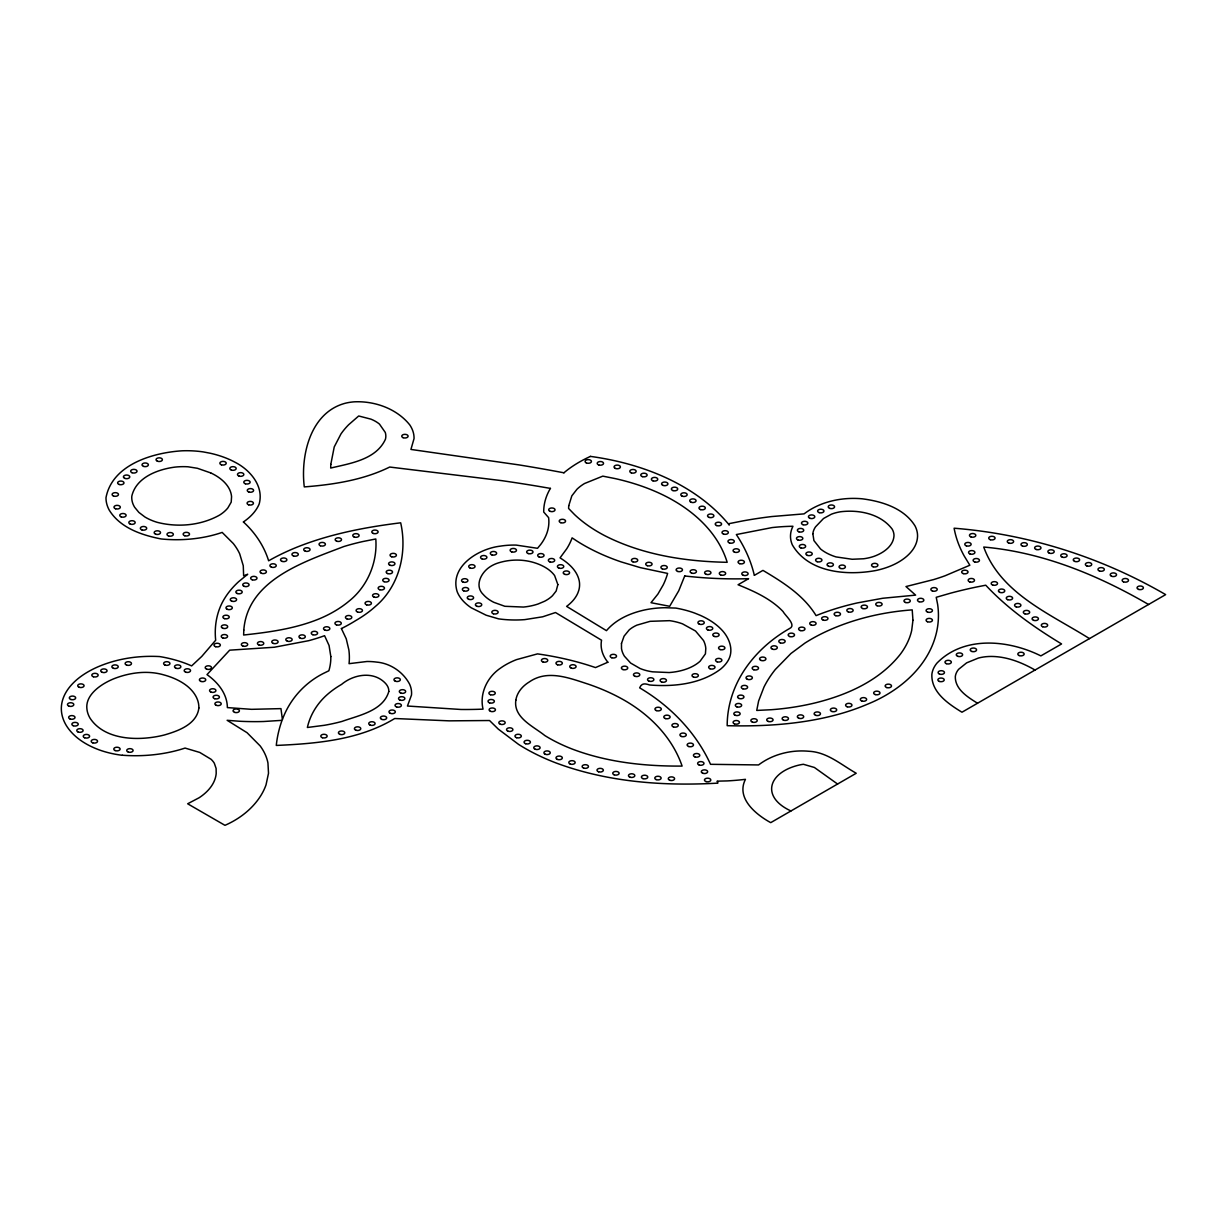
<?xml version="1.0" encoding="UTF-8"?>
<svg xmlns="http://www.w3.org/2000/svg" width="1227" height="1227" viewBox="0 0 1227 1227"><rect width="100%" height="100%" fill="white"/><g stroke="black" fill="none" stroke-linecap="round" stroke-linejoin="round"><path stroke-width="1.5" d="M684.743 575.892L678.761 590.754L669.666 606.291L651 602.702L657.887 594.098L663.224 584.896A183.851 106.151 0 0 0 667.611 573.423L640.356 567.641L621.261 561.935A189.341 109.31 0 0 1 576.905 541.046L572.104 537.855A132.102 76.258 0 0 1 566.675 548.852L560.049 557.871C568.638 563.147 577.165 570.632 579.251 580.969A60.736 35.062 0 0 1 578.761 590.432L577.917 592.825A61.703 35.629 0 0 1 566.613 606.383L606.46 630.663C616.015 619.374 630.203 613.163 644.359 610.018A63.16 36.457 0 0 1 664.957 607.718L675.878 608.086A76.703 44.279 0 0 1 694.574 613.04L700.126 615.279A79.095 45.66 0 0 1 721.645 629.773C728.976 637.288 733.823 649.252 728.807 659.282A58.835 33.957 0 0 1 720.755 669.006C700.74 684.129 673.96 686.936 649.681 684.988C645.724 683.776 641.874 682.427 639.65 687.841C670.003 705.724 695.816 732.09 710.54 764.314L758.562 764.942C768.854 757.136 781.415 752.611 794.206 751.307A44.387 25.629 0 0 1 808.976 751.277C827.121 752.09 841.155 764.774 856.231 773.255L770.725 822.642C755.985 814.605 735.725 798.148 745.464 779.329A165.292 95.43 0 0 1 727.304 780.909L717.212 781.154M754.452 575.294L762.949 570.386C782.933 582.258 803.731 595.31 816.078 615.632A196.075 113.206 0 0 1 857.458 602.886L882.78 598.255L915.603 595.126L905.986 586.552L933.609 579.589A173.222 100.001 0 0 0 945.081 575.77L969.836 565.233L964.315 556.168A237.026 136.841 0 0 1 954.115 528.208C1028.441 534.128 1101.202 557.196 1165.65 594.62L961.968 712.227C948.394 703.884 930.986 692.258 931.876 674.252A54.172 31.273 0 0 1 936.907 663.163C963.931 635.356 1008.793 639.865 1040.864 655.893L1061.57 643.945C1034.208 627.334 1007.674 608.699 985.741 585.202L976.217 587.073A318.637 183.958 0 0 0 950.818 593.101L936.232 597.304L937.627 604.39A225.599 130.246 0 0 1 936.477 632.565C928.486 666.844 898.977 691.476 867.504 704.191A179.173 103.451 0 0 1 842.535 713.132C805.188 724.037 765.924 726.66 727.182 725.694A283.636 163.758 0 0 1 730.709 699.973C739.16 669.175 762.166 644.144 789.528 628.546C796.937 625.279 785.249 615.709 783.025 611.506C770.801 598.699 754.222 591.322 738.071 584.758L748.593 578.684A258.514 149.249 0 0 1 684.712 575.969M607.84 662.243L595.494 667.58A211.09 121.872 0 0 0 537.487 653.884L516.49 659.635A72.638 41.948 0 0 0 500.524 668.117C487.38 676.905 479.297 693.378 483.039 709.129A247.808 143.068 0 0 1 460.984 709.482L407.441 706.031L411.49 695.049A61.181 35.322 0 0 0 409.588 684.145C403.208 672.013 390.385 663.286 376.689 662.105A41.733 24.095 0 0 0 366.996 661.491L349.051 663.669A175.768 101.473 0 0 0 348.867 649.927L346.244 638.807L341.397 628.546M550.478 488.407L537.656 486.214A995.741 574.88 0 0 0 501.996 480.677L389.695 467.042C363.192 480.079 333.453 484.65 304.281 486.904C300.416 455.263 310.4 412.287 345.477 403.192A33.804 19.509 0 0 1 354.097 401.842C374.572 400.784 396.781 408.637 409.757 424.895A62.316 35.982 0 0 1 414.036 438.622L410.922 449.435L518.929 464.895A1071.524 618.638 0 0 1 552.104 470.601L563.975 472.809M210.645 472.886L197.409 468.285L187.961 466.781A44.954 25.951 0 0 0 175.032 467.104C157.823 469.297 136.09 477.38 131.81 496.153A49.862 28.788 0 0 0 134.663 507.288L138.881 512.411L144.909 516.981A46.335 26.749 0 0 0 157.179 522.319C177.746 527.61 200.952 525.57 219.602 515.079A47.93 27.669 0 0 0 227.885 507.886L231.197 502.165L231.566 496.766A56.289 32.5 0 0 0 210.661 472.87M1035.051 670.034C1021.646 662.365 1006.646 656.46 991.017 656.445A31.427 18.144 0 0 0 978.456 658.025L966.631 662.856L958.578 669.344A34.816 20.107 0 0 0 955.312 676.583C955.02 689.451 967.934 697.227 977.52 703.24M1148.549 604.497C1098.012 575.11 1042.444 552.181 983.732 547.043C1000.496 593.592 1050.557 614.083 1089.469 638.607M790.94 810.97C762.028 797.611 767.519 774.743 794.636 766.277A36.089 20.828 0 0 1 803.378 764.283L814.375 767.458L837.581 784.038M243.437 521.996C254.955 532.487 264.02 545.846 268.636 560.8A216.167 124.801 0 0 1 296.781 547.242C329.956 533.944 365.324 527.181 400.677 522.809C407.41 552.61 399.296 586.276 375.416 606.429A146.657 84.678 0 0 1 355.585 620.663A163.559 94.433 0 0 1 341.413 628.546M717.289 781.4L717.58 782.259M717.657 782.519L717.856 783.133C663.163 786.262 607.028 782.12 555.386 762.703A198.483 114.586 0 0 1 518.546 744.375L498.254 729.083L489.542 720.525L449.082 720.847L394.711 718.516C359.434 739.973 316.658 743.654 276.29 745.433A298.867 172.547 0 0 1 282.041 720.341L263.652 721.507A174.357 100.66 0 0 1 239.25 721.231L227.133 720.31L247.056 732.703L260.155 745.909A106.427 61.442 0 0 1 267.946 762.995L268.514 773.255L266.044 784.805A135.062 77.976 0 0 1 260.615 795.97C252.195 809.191 239.25 819.099 224.97 825.326L187.654 803.777L199.173 797.719A69.034 39.862 0 0 0 216.197 773.378L216.105 768.47L214.326 763.255A35.506 20.506 0 0 0 211.075 759.283L199.756 752.442L185.062 748.071A100.047 57.761 0 0 1 122.378 755.234M122.363 755.311A72.04 41.595 0 0 1 99.939 750.157C86.78 745.433 73.988 737.734 66.396 725.663A89.54 51.703 0 0 1 61.35 707.319C61.948 694.513 70.752 683.884 80.691 676.598A94.188 54.387 0 0 1 98.068 666.782C117.409 658.516 138.728 655.417 159.679 656.568A94.31 54.448 0 0 1 191.627 665.908L201.734 656.46L215.676 640.233C214.081 625.371 217.102 609.896 225.323 597.304A144.924 83.681 0 0 1 238.636 581.675L247.716 574.251L243.636 575.77L243.268 565.724L239.694 553.837A112.224 64.801 0 0 0 233.253 543.484L222.164 532.411A89.08 51.427 0 0 1 161.228 538.96C141.811 535.171 120.338 527.993 109.341 510.294A70.338 40.614 0 0 1 105.997 497.656C112.27 464.588 152.715 452.625 182.209 450.8A68.083 39.31 0 0 1 203.207 451.904L210.308 453.254A76.181 43.988 0 0 1 234.664 462.058C249.802 469.588 264.142 485.953 259.188 503.96A74.954 43.282 0 0 1 243.375 521.966M607.856 662.227A72.01 41.565 0 0 1 601.552 640.218L555.509 612.534L542.671 616.798L524.788 619.62A71.902 41.519 0 0 1 498.622 618.868L486.183 615.233L471.26 607.81A64.862 37.439 0 0 1 457.165 591.659C449.235 566.46 478.53 548.776 500.002 546.184A51.534 29.755 0 0 1 516.184 545.095L537.518 548.3L540.662 544.512A98.405 56.81 0 0 0 548.607 517.625L543.714 512.042A124.556 71.918 0 0 1 550.402 488.392M563.914 472.794A127.884 73.835 0 0 1 590.402 456.413M590.356 456.383A189.679 109.51 0 0 1 633.101 465.462C669.605 476.275 704.865 495.233 729.283 525.049L728.746 523.714L742.841 520.908A298.805 172.516 0 0 1 771.768 516.552L804.084 513.868C815.265 505.325 829.007 500.585 842.903 498.99A54.801 31.641 0 0 1 862.213 498.806C881.876 501.291 904.054 508.147 915.035 525.923A60.69 35.046 0 0 1 917.551 536.368C917.075 548.592 906.937 557.61 896.876 563.055A62.424 36.043 0 0 1 875.863 570.509C847.059 575.846 808.608 572.84 792.335 544.88A61.703 35.629 0 0 1 792.964 526.26A126.902 73.267 0 0 0 772.105 527.579L736.338 534.558A312.225 180.262 0 0 1 754.314 575.31M330.815 656.552L330.815 658.868A135.507 78.237 0 0 1 328.867 670.786A119.249 68.85 0 0 0 325.6 672.365C305.707 681.645 289.879 698.869 282.409 719.528L280.952 708.623L251.55 709.329L227.363 707.596A91.365 52.746 0 0 0 206.995 674.62L229.664 650.172L274.311 647.242L308.652 640.693A142.915 82.516 0 0 0 324.572 635.693L329.066 645.494L330.815 656.552M812.857 533.699L813.915 540.57L820.556 548.99A44.924 25.936 0 0 0 836.032 556.92L852.182 559.267L863.685 558.76A35.414 20.445 0 0 0 874.176 556.291C883.149 552.978 893.241 546.352 893.992 535.908A36.825 21.258 0 0 0 892.244 529.205C880.71 513.76 858.854 509.496 840.587 511.766A30.905 17.838 0 0 0 831.385 514.205L823.547 518.484L815.556 526.828A38.083 21.994 0 0 0 812.857 533.699M330.799 464.389L330.707 468.054C350.339 463.361 376.137 459.68 385.462 439.189A37.93 21.902 0 0 0 385.293 432.456L379.465 424.097A33.896 19.571 0 0 0 370.876 419.128L358.698 415.984L348.606 424.772A128.099 73.957 0 0 0 340.953 433.959L334.235 446.919L330.799 464.389M243.805 630.064L243.636 635.019C269.25 632.242 295.186 628.684 319.189 618.868A118.313 68.313 0 0 0 333.821 611.675A130.261 75.215 0 0 0 348.79 601.337C367.44 586.598 377.579 562.595 375.799 538.975L362.655 541.582A177.792 102.639 0 0 0 343.805 546.552C304.112 561.828 247.609 579.865 243.805 630.064M568.73 505.785L568.592 508.453L574.481 514.512A164.587 95.016 0 0 0 604.374 535.478C642.15 554.849 685.126 561.537 727.182 562.303C717.212 529.742 688.822 506.613 658.776 492.978A168.068 97.04 0 0 0 615.08 478.576L602.794 476.137L584.527 483.515A53.543 30.92 0 0 0 576.951 489.266L571.828 495.861L568.73 505.785M621.476 643.5L621.506 648.592A52.853 30.522 0 0 0 624.405 656.184L630.632 663.055L640.065 668.5A36.948 21.334 0 0 0 652.549 671.829L669.129 672.549A42.638 24.617 0 0 0 700.126 661.184L705.418 653.868L705.801 648.47A57.592 33.252 0 0 0 703.516 640.525L695.54 631.015L682.457 623.822A43.651 25.2 0 0 0 669.666 620.663L650.141 621.322L636.89 625.141A36.074 20.828 0 0 0 629.206 629.88L624.068 636.169L621.476 643.5M912.949 620.233L911.707 630.356A153.145 88.421 0 0 1 900.25 654.344C879.299 680.878 846.753 695.172 814.651 703.025A169.127 97.639 0 0 1 771.354 709.712L756.737 710.433L758.608 701.016L763.961 687.105A210.323 121.427 0 0 1 775.357 669.451L790.94 653.5L804.927 643.101A188.835 109.019 0 0 1 822.473 633.27C850.449 619.635 881.231 612.135 912.213 609.88L912.949 620.233M557.856 584.604L556.153 591.031L552.487 595.708A40.338 23.298 0 0 1 544.573 601.261L538.086 603.991A42.485 24.525 0 0 1 523.454 607.058L504.849 606.291L493.821 602.319A43.927 25.368 0 0 1 483.438 594.681C474.251 586.061 480.846 572.917 489.634 567.073A32.255 18.62 0 0 1 496.705 563.454C510.049 558.852 525.11 558.883 538.285 564.067A44.693 25.813 0 0 1 554.635 575.601L557.856 584.604M515.846 700.142C513.177 717.642 533.484 726.384 544.788 735.525A156.381 90.277 0 0 0 571.981 748.961C606.997 762.32 644.835 766.369 682.105 766.077C671.736 735.786 647.304 712.289 619.466 697.58A181.136 104.571 0 0 0 588.193 684.129C569.205 678.025 547.411 669.236 529.22 681.997C522.641 685.97 517.042 692.35 515.846 700.142M198.881 707.979C196.887 724.436 178.007 731.031 164.219 735.019A69.847 40.322 0 0 1 147.593 737.902C127.225 739.958 102.332 736.675 90.092 718.255A61.304 35.399 0 0 1 86.918 708.991C85.614 698.761 93.605 690.571 101.427 685.31A68.942 39.801 0 0 1 113.804 678.776C129.602 672.549 147.485 670.095 164.004 674.942A59.893 34.571 0 0 1 185.062 684.482C192.685 689.835 199.111 698.27 198.881 707.979M388.821 691.461C383.207 710.924 358.713 715.402 341.98 721.43A130.108 75.123 0 0 1 324.388 725.295L307.379 727.488C310.232 714.513 317.686 702.826 327.701 694.206A109.494 63.221 0 0 1 341.581 684.39C353.698 674.252 373.529 670.755 385.385 683.255A28.252 16.304 0 0 1 388.668 689.329L388.821 691.461M234.648 712.381A3.19 1.84 0 0 0 239.418 710.786A3.19 1.84 0 0 0 234.648 709.191A3.19 1.84 0 0 0 234.648 712.381M216.213 705.295A3.19 1.84 0 0 0 221.228 703.976A3.19 1.84 0 0 0 216.734 702.12A3.19 1.84 0 0 0 216.213 705.295M214.648 698.7A3.19 1.84 0 0 0 219.434 697.105A3.19 1.84 0 0 0 214.648 695.51A3.19 1.84 0 0 0 214.648 698.7M210.891 692.059A3.19 1.84 0 0 0 215.921 690.74A3.19 1.84 0 0 0 211.427 688.884A3.19 1.84 0 0 0 210.891 692.059M200.983 681.43A3.19 1.84 0 0 0 205.768 679.835A3.19 1.84 0 0 0 200.983 678.24A3.19 1.84 0 0 0 200.983 681.43M206.75 669.206A3.19 1.84 0 0 0 211.519 667.626A3.19 1.84 0 0 0 206.75 666.031A3.19 1.84 0 0 0 206.75 669.206M185.768 672.197A3.19 1.84 0 0 0 190.553 670.602A3.19 1.84 0 0 0 185.768 669.006A3.19 1.84 0 0 0 185.768 672.197M175.829 668.194A3.19 1.84 0 0 0 180.86 666.875A3.19 1.84 0 0 0 176.366 665.019A3.19 1.84 0 0 0 175.829 668.194M164.939 665.019A3.19 1.84 0 0 0 169.955 663.684A3.19 1.84 0 0 0 165.461 661.844A3.19 1.84 0 0 0 164.939 665.019M128.314 752.074A3.19 1.84 0 0 0 133.099 750.479A3.19 1.84 0 0 0 128.314 748.884A3.19 1.84 0 0 0 128.314 752.074M115.108 750.556A3.19 1.84 0 0 0 120.123 749.222A3.19 1.84 0 0 0 115.629 747.381A3.19 1.84 0 0 0 115.108 750.556M92.777 742.841A3.19 1.84 0 0 0 97.562 741.246A3.19 1.84 0 0 0 92.777 739.651A3.19 1.84 0 0 0 92.777 742.841M84.571 737.749A3.19 1.84 0 0 0 89.602 736.415A3.19 1.84 0 0 0 85.108 734.574A3.19 1.84 0 0 0 84.571 737.749M78.083 731.982A3.19 1.84 0 0 0 83.114 730.663A3.19 1.84 0 0 0 78.62 728.823A3.19 1.84 0 0 0 78.083 731.982M73.206 725.709A3.19 1.84 0 0 0 78.237 724.375A3.19 1.84 0 0 0 73.743 722.534A3.19 1.84 0 0 0 73.206 725.709M69.985 718.93A3.19 1.84 0 0 0 75.016 717.596A3.19 1.84 0 0 0 70.506 715.755A3.19 1.84 0 0 0 69.985 718.93M68.789 706.077A3.19 1.84 0 0 0 73.804 704.758A3.19 1.84 0 0 0 69.31 702.902A3.19 1.84 0 0 0 68.789 706.077M70.905 699.497A3.19 1.84 0 0 0 75.691 697.902A3.19 1.84 0 0 0 70.905 696.307A3.19 1.84 0 0 0 70.905 699.497M79.295 687.304A3.19 1.84 0 0 0 84.08 685.709A3.19 1.84 0 0 0 79.295 684.114A3.19 1.84 0 0 0 79.295 687.304M93.39 676.752A3.19 1.84 0 0 0 98.175 675.157A3.19 1.84 0 0 0 93.39 673.562A3.19 1.84 0 0 0 93.39 676.752M102.04 672.258A3.19 1.84 0 0 0 107.071 670.939A3.19 1.84 0 0 0 102.577 669.083A3.19 1.84 0 0 0 102.04 672.258M113.451 668.316A3.19 1.84 0 0 0 118.237 666.721A3.19 1.84 0 0 0 113.451 665.126A3.19 1.84 0 0 0 113.451 668.316M126.703 665.141A3.19 1.84 0 0 0 131.488 663.546A3.19 1.84 0 0 0 126.703 661.951A3.19 1.84 0 0 0 126.703 665.141M322.379 737.718A3.19 1.84 0 0 0 327.164 736.123A3.19 1.84 0 0 0 322.379 734.528A3.19 1.84 0 0 0 322.379 737.718M340.017 734.406A3.19 1.84 0 0 0 344.802 732.81A3.19 1.84 0 0 0 340.017 731.215A3.19 1.84 0 0 0 340.017 734.406M355.999 730.249A3.19 1.84 0 0 0 360.784 728.654A3.19 1.84 0 0 0 355.999 727.059A3.19 1.84 0 0 0 355.999 730.249M370.063 725.065A3.19 1.84 0 0 0 375.094 723.746A3.19 1.84 0 0 0 370.585 721.89A3.19 1.84 0 0 0 370.063 725.065M381.674 719.375A3.19 1.84 0 0 0 386.704 718.056A3.19 1.84 0 0 0 382.21 716.2A3.19 1.84 0 0 0 381.674 719.375M390.293 713.332A3.19 1.84 0 0 0 395.324 712.013A3.19 1.84 0 0 0 390.83 710.157A3.19 1.84 0 0 0 390.293 713.332M396.612 706.967A3.19 1.84 0 0 0 401.398 705.372A3.19 1.84 0 0 0 396.612 703.777A3.19 1.84 0 0 0 396.612 706.967M399.864 700.034A3.19 1.84 0 0 0 404.879 698.715A3.19 1.84 0 0 0 400.385 696.859A3.19 1.84 0 0 0 399.864 700.034M400.892 693.102A3.19 1.84 0 0 0 405.677 691.507A3.19 1.84 0 0 0 400.892 689.911A3.19 1.84 0 0 0 400.892 693.102M395.293 681.184A3.19 1.84 0 0 0 400.324 679.85A3.19 1.84 0 0 0 395.815 678.01A3.19 1.84 0 0 0 395.293 681.184M493.392 613.776A3.19 1.84 0 0 0 498.177 612.181A3.19 1.84 0 0 0 493.392 610.586A3.19 1.84 0 0 0 493.392 613.776M476.981 606.322A3.19 1.84 0 0 0 481.766 604.727A3.19 1.84 0 0 0 476.981 603.132A3.19 1.84 0 0 0 476.981 606.322M468.837 599.359A3.19 1.84 0 0 0 473.622 597.764A3.19 1.84 0 0 0 468.837 596.169A3.19 1.84 0 0 0 468.837 599.359M463.683 590.831A3.19 1.84 0 0 0 468.699 589.512A3.19 1.84 0 0 0 464.205 587.656A3.19 1.84 0 0 0 463.683 590.831M463.131 582.119A3.19 1.84 0 0 0 467.916 580.524A3.19 1.84 0 0 0 463.131 578.929A3.19 1.84 0 0 0 463.131 582.119M470.018 567.978A3.19 1.84 0 0 0 475.048 566.644A3.19 1.84 0 0 0 470.555 564.803A3.19 1.84 0 0 0 470.018 567.978M482.134 558.945A3.19 1.84 0 0 0 486.92 557.349A3.19 1.84 0 0 0 482.134 555.754A3.19 1.84 0 0 0 482.134 558.945M491.889 554.895A3.19 1.84 0 0 0 496.659 553.3A3.19 1.84 0 0 0 491.889 551.705A3.19 1.84 0 0 0 491.889 554.895M511.705 551.874A3.19 1.84 0 0 0 516.49 550.279A3.19 1.84 0 0 0 511.705 548.684A3.19 1.84 0 0 0 511.705 551.874M184.74 535.754A3.19 1.84 0 0 0 189.525 534.159A3.19 1.84 0 0 0 184.74 532.564A3.19 1.84 0 0 0 184.74 535.754M168.574 535.969A3.19 1.84 0 0 0 173.36 534.374A3.19 1.84 0 0 0 168.574 532.779A3.19 1.84 0 0 0 168.574 535.969M155.752 534.236A3.19 1.84 0 0 0 160.538 532.641A3.19 1.84 0 0 0 155.752 531.046A3.19 1.84 0 0 0 155.752 534.236M141.933 529.911A3.19 1.84 0 0 0 146.719 528.316A3.19 1.84 0 0 0 141.933 526.72A3.19 1.84 0 0 0 141.933 529.911M130.154 524.036A3.19 1.84 0 0 0 135.169 522.717A3.19 1.84 0 0 0 130.675 520.861A3.19 1.84 0 0 0 130.154 524.036M121.09 516.843A3.19 1.84 0 0 0 126.12 515.524A3.19 1.84 0 0 0 121.626 513.668A3.19 1.84 0 0 0 121.09 516.843M115.568 508.776A3.19 1.84 0 0 0 120.338 507.18A3.19 1.84 0 0 0 115.568 505.585A3.19 1.84 0 0 0 115.568 508.776M113.436 495.984A3.19 1.84 0 0 0 118.467 494.665A3.19 1.84 0 0 0 113.973 492.809A3.19 1.84 0 0 0 113.436 495.984M119.203 484.481A3.19 1.84 0 0 0 123.988 482.886A3.19 1.84 0 0 0 119.203 481.291A3.19 1.84 0 0 0 119.203 484.481M124.74 478.361A3.19 1.84 0 0 0 129.771 477.042A3.19 1.84 0 0 0 125.277 475.186A3.19 1.84 0 0 0 124.74 478.361M131.995 472.702A3.19 1.84 0 0 0 137.025 471.383A3.19 1.84 0 0 0 132.516 469.527A3.19 1.84 0 0 0 131.995 472.702M143.605 466.398A3.19 1.84 0 0 0 148.39 464.803A3.19 1.84 0 0 0 143.605 463.208A3.19 1.84 0 0 0 143.605 466.398M157.363 461.168A3.19 1.84 0 0 0 162.393 459.834A3.19 1.84 0 0 0 157.884 457.993A3.19 1.84 0 0 0 157.363 461.168M248.667 504.818A3.19 1.84 0 0 0 253.452 503.223A3.19 1.84 0 0 0 248.667 501.628A3.19 1.84 0 0 0 248.667 504.818M248.851 492.012A3.19 1.84 0 0 0 253.621 490.417A3.19 1.84 0 0 0 248.851 488.821A3.19 1.84 0 0 0 248.851 492.012M245.369 483.775A3.19 1.84 0 0 0 250.155 482.18A3.19 1.84 0 0 0 245.369 480.585A3.19 1.84 0 0 0 245.369 483.775M239.066 476.076A3.19 1.84 0 0 0 243.851 474.481A3.19 1.84 0 0 0 239.066 472.886A3.19 1.84 0 0 0 239.066 476.076M231.397 470.079A3.19 1.84 0 0 0 236.182 468.484A3.19 1.84 0 0 0 231.397 466.889A3.19 1.84 0 0 0 231.397 470.079M221.443 464.818A3.19 1.84 0 0 0 226.228 463.223A3.19 1.84 0 0 0 221.443 461.628A3.19 1.84 0 0 0 221.443 464.818M391.643 556.767A3.19 1.84 0 0 0 396.428 555.171A3.19 1.84 0 0 0 391.643 553.576A3.19 1.84 0 0 0 391.643 556.767M390.171 565.325A3.19 1.84 0 0 0 394.956 563.73A3.19 1.84 0 0 0 390.171 562.135A3.19 1.84 0 0 0 390.171 565.325M387.517 573.53A3.19 1.84 0 0 0 392.533 572.211A3.19 1.84 0 0 0 388.039 570.356A3.19 1.84 0 0 0 387.517 573.53M384.066 581.675A3.19 1.84 0 0 0 389.097 580.34A3.19 1.84 0 0 0 384.588 578.5A3.19 1.84 0 0 0 384.066 581.675M379.726 589.727A3.19 1.84 0 0 0 384.496 588.132A3.19 1.84 0 0 0 379.726 586.537A3.19 1.84 0 0 0 379.726 589.727M374.128 597.12A3.19 1.84 0 0 0 378.913 595.524A3.19 1.84 0 0 0 374.128 593.929A3.19 1.84 0 0 0 374.128 597.12M366.643 604.85A3.19 1.84 0 0 0 371.428 603.255A3.19 1.84 0 0 0 366.643 601.659A3.19 1.84 0 0 0 366.643 604.85M357.67 612.089A3.19 1.84 0 0 0 362.456 610.494A3.19 1.84 0 0 0 357.67 608.899A3.19 1.84 0 0 0 357.67 612.089M347.026 618.929A3.19 1.84 0 0 0 351.812 617.334A3.19 1.84 0 0 0 347.026 615.739A3.19 1.84 0 0 0 347.026 618.929M336.52 624.896A3.19 1.84 0 0 0 341.305 623.301A3.19 1.84 0 0 0 336.52 621.706A3.19 1.84 0 0 0 336.52 624.896M325.094 630.187A3.19 1.84 0 0 0 329.879 628.592A3.19 1.84 0 0 0 325.094 626.997A3.19 1.84 0 0 0 325.094 630.187M312.839 634.727A3.19 1.84 0 0 0 317.624 633.132A3.19 1.84 0 0 0 312.839 631.537A3.19 1.84 0 0 0 312.839 634.727M300.278 638.193A3.19 1.84 0 0 0 305.308 636.859A3.19 1.84 0 0 0 300.814 635.019A3.19 1.84 0 0 0 300.278 638.193M287.379 641.184A3.19 1.84 0 0 0 292.164 639.589A3.19 1.84 0 0 0 287.379 637.994A3.19 1.84 0 0 0 287.379 641.184M273.345 643.423A3.19 1.84 0 0 0 278.13 641.828A3.19 1.84 0 0 0 273.345 640.233A3.19 1.84 0 0 0 273.345 643.423M259.004 645.003A3.19 1.84 0 0 0 263.79 643.408A3.19 1.84 0 0 0 259.004 641.813A3.19 1.84 0 0 0 259.004 645.003M242.931 646.077A3.19 1.84 0 0 0 247.716 644.482A3.19 1.84 0 0 0 242.931 642.887A3.19 1.84 0 0 0 242.931 646.077M215.584 646.675A3.19 1.84 0 0 0 220.369 645.08A3.19 1.84 0 0 0 215.584 643.485A3.19 1.84 0 0 0 215.584 646.675M222.808 637.948A3.19 1.84 0 0 0 227.593 636.353A3.19 1.84 0 0 0 222.808 634.773A3.19 1.84 0 0 0 222.808 637.948M222.915 628.301A3.19 1.84 0 0 0 227.701 626.706A3.19 1.84 0 0 0 222.915 625.11A3.19 1.84 0 0 0 222.915 628.301M224.48 618.623A3.19 1.84 0 0 0 229.25 617.028A3.19 1.84 0 0 0 224.48 615.433A3.19 1.84 0 0 0 224.48 618.623M227.286 609.313A3.19 1.84 0 0 0 232.317 607.994A3.19 1.84 0 0 0 227.823 606.138A3.19 1.84 0 0 0 227.286 609.313M231.842 601.215A3.19 1.84 0 0 0 236.627 599.62A3.19 1.84 0 0 0 231.842 598.024A3.19 1.84 0 0 0 231.842 601.215M237.179 593.485A3.19 1.84 0 0 0 242.21 592.15A3.19 1.84 0 0 0 237.716 590.31A3.19 1.84 0 0 0 237.179 593.485M244.05 586.291A3.19 1.84 0 0 0 249.081 584.972A3.19 1.84 0 0 0 244.587 583.116A3.19 1.84 0 0 0 244.05 586.291M252.225 579.788A3.19 1.84 0 0 0 257.01 578.193A3.19 1.84 0 0 0 252.225 576.598A3.19 1.84 0 0 0 252.225 579.788M261.382 573.27A3.19 1.84 0 0 0 266.412 571.951A3.19 1.84 0 0 0 261.903 570.095A3.19 1.84 0 0 0 261.382 573.27M271.489 567.196A3.19 1.84 0 0 0 276.259 565.601A3.19 1.84 0 0 0 271.489 564.006A3.19 1.84 0 0 0 271.489 567.196M282.103 561.399A3.19 1.84 0 0 0 286.888 559.803A3.19 1.84 0 0 0 282.103 558.208A3.19 1.84 0 0 0 282.103 561.399M293.529 555.984A3.19 1.84 0 0 0 298.314 554.389A3.19 1.84 0 0 0 293.529 552.794A3.19 1.84 0 0 0 293.529 555.984M305.293 551.168A3.19 1.84 0 0 0 310.078 549.573A3.19 1.84 0 0 0 305.293 547.978A3.19 1.84 0 0 0 305.293 551.168M320.37 545.754A3.19 1.84 0 0 0 325.4 544.435A3.19 1.84 0 0 0 320.891 542.579A3.19 1.84 0 0 0 320.37 545.754M336.75 541.23A3.19 1.84 0 0 0 341.535 539.635A3.19 1.84 0 0 0 336.75 538.039A3.19 1.84 0 0 0 336.75 541.23M354.097 536.981A3.19 1.84 0 0 0 359.112 535.662A3.19 1.84 0 0 0 354.618 533.806A3.19 1.84 0 0 0 354.097 536.981M373.361 533.469A3.19 1.84 0 0 0 378.146 531.889A3.19 1.84 0 0 0 373.361 530.294A3.19 1.84 0 0 0 373.361 533.469M669.835 780.295A3.19 1.84 0 0 0 674.62 778.7A3.19 1.84 0 0 0 669.835 777.12A3.19 1.84 0 0 0 669.835 780.295M656.123 779.59A3.19 1.84 0 0 0 661.138 778.255A3.19 1.84 0 0 0 656.644 776.415A3.19 1.84 0 0 0 656.123 779.59M642.994 778.639A3.19 1.84 0 0 0 647.779 777.044A3.19 1.84 0 0 0 642.994 775.449A3.19 1.84 0 0 0 642.994 778.639M630.049 777.212A3.19 1.84 0 0 0 634.834 775.617A3.19 1.84 0 0 0 630.049 774.022A3.19 1.84 0 0 0 630.049 777.212M614.083 774.774A3.19 1.84 0 0 0 619.114 773.455A3.19 1.84 0 0 0 614.604 771.599A3.19 1.84 0 0 0 614.083 774.774M598.577 771.783A3.19 1.84 0 0 0 603.362 770.188A3.19 1.84 0 0 0 598.577 768.593A3.19 1.84 0 0 0 598.577 771.783M583.684 768.102A3.19 1.84 0 0 0 588.469 766.507A3.19 1.84 0 0 0 583.684 764.927A3.19 1.84 0 0 0 583.684 768.102M570.141 764.007A3.19 1.84 0 0 0 575.156 762.688A3.19 1.84 0 0 0 570.662 760.832A3.19 1.84 0 0 0 570.141 764.007M557.303 759.39A3.19 1.84 0 0 0 562.334 758.071A3.19 1.84 0 0 0 557.84 756.215A3.19 1.84 0 0 0 557.303 759.39M545.233 754.252A3.19 1.84 0 0 0 550.263 752.918A3.19 1.84 0 0 0 545.77 751.077A3.19 1.84 0 0 0 545.233 754.252M535.34 749.298A3.19 1.84 0 0 0 540.125 747.703A3.19 1.84 0 0 0 535.34 746.108A3.19 1.84 0 0 0 535.34 749.298M525.647 743.731A3.19 1.84 0 0 0 530.432 742.136A3.19 1.84 0 0 0 525.647 740.541A3.19 1.84 0 0 0 525.647 743.731M516.552 737.703A3.19 1.84 0 0 0 521.337 736.108A3.19 1.84 0 0 0 516.552 734.513A3.19 1.84 0 0 0 516.552 737.703M507.871 731.123A3.19 1.84 0 0 0 512.901 729.804A3.19 1.84 0 0 0 508.407 727.948A3.19 1.84 0 0 0 507.871 731.123M500.401 724.283A3.19 1.84 0 0 0 505.187 722.688A3.19 1.84 0 0 0 500.401 721.093A3.19 1.84 0 0 0 500.401 724.283M490.432 711.307A3.19 1.84 0 0 0 495.447 709.988A3.19 1.84 0 0 0 490.953 708.132A3.19 1.84 0 0 0 490.432 711.307M489.604 702.902A3.19 1.84 0 0 0 494.374 701.307A3.19 1.84 0 0 0 489.604 699.712A3.19 1.84 0 0 0 489.604 702.902M490.493 694.743A3.19 1.84 0 0 0 495.279 693.148A3.19 1.84 0 0 0 490.493 691.553A3.19 1.84 0 0 0 490.493 694.743M706.046 781.599A3.19 1.84 0 0 0 710.816 780.004A3.19 1.84 0 0 0 706.046 778.409A3.19 1.84 0 0 0 706.046 781.599M702.887 773.301A3.19 1.84 0 0 0 707.672 771.706A3.19 1.84 0 0 0 702.887 770.111A3.19 1.84 0 0 0 702.887 773.301M699.206 765.034A3.19 1.84 0 0 0 703.991 763.439A3.19 1.84 0 0 0 699.206 761.844A3.19 1.84 0 0 0 699.206 765.034M695.019 756.936A3.19 1.84 0 0 0 699.804 755.341A3.19 1.84 0 0 0 695.019 753.746A3.19 1.84 0 0 0 695.019 756.936M688.715 746.522A3.19 1.84 0 0 0 693.5 744.927A3.19 1.84 0 0 0 688.715 743.332A3.19 1.84 0 0 0 688.715 746.522M681.506 736.476A3.19 1.84 0 0 0 686.292 734.881A3.19 1.84 0 0 0 681.506 733.286A3.19 1.84 0 0 0 681.506 736.476M673.5 726.951A3.19 1.84 0 0 0 678.286 725.356A3.19 1.84 0 0 0 673.5 723.761A3.19 1.84 0 0 0 673.5 726.951M665.356 718.562A3.19 1.84 0 0 0 670.141 716.967A3.19 1.84 0 0 0 665.356 715.387A3.19 1.84 0 0 0 665.356 718.562M656.276 710.571A3.19 1.84 0 0 0 661.307 709.252A3.19 1.84 0 0 0 656.798 707.396A3.19 1.84 0 0 0 656.276 710.571M661.675 682.028A3.19 1.84 0 0 0 666.46 680.433A3.19 1.84 0 0 0 661.675 678.838A3.19 1.84 0 0 0 661.675 682.028M648.853 681.077A3.19 1.84 0 0 0 653.884 679.743A3.19 1.84 0 0 0 649.39 677.902A3.19 1.84 0 0 0 648.853 681.077M635.049 676.338A3.19 1.84 0 0 0 639.819 674.743A3.19 1.84 0 0 0 635.049 673.148A3.19 1.84 0 0 0 635.049 676.338M622.979 669.574A3.19 1.84 0 0 0 627.764 667.979A3.19 1.84 0 0 0 622.979 666.384A3.19 1.84 0 0 0 622.979 669.574M611.767 657.749A3.19 1.84 0 0 0 616.552 656.154A3.19 1.84 0 0 0 611.767 654.558A3.19 1.84 0 0 0 611.767 657.749M571.322 668.148A3.19 1.84 0 0 0 576.107 666.552A3.19 1.84 0 0 0 571.322 664.957A3.19 1.84 0 0 0 571.322 668.148M557.564 664.789A3.19 1.84 0 0 0 562.349 663.193A3.19 1.84 0 0 0 557.564 661.598A3.19 1.84 0 0 0 557.564 664.789M542.994 661.966A3.19 1.84 0 0 0 547.779 660.371A3.19 1.84 0 0 0 542.994 658.776A3.19 1.84 0 0 0 542.994 661.966M693.592 677.105A3.19 1.84 0 0 0 698.362 675.51A3.19 1.84 0 0 0 693.592 673.914A3.19 1.84 0 0 0 693.592 677.105M747.335 679.283A3.19 1.84 0 0 0 752.366 677.964A3.19 1.84 0 0 0 747.872 676.108A3.19 1.84 0 0 0 747.335 679.283M753.761 669.743A3.19 1.84 0 0 0 758.547 668.148A3.19 1.84 0 0 0 753.761 666.552A3.19 1.84 0 0 0 753.761 669.743M760.893 660.387A3.19 1.84 0 0 0 765.924 659.068A3.19 1.84 0 0 0 761.415 657.212A3.19 1.84 0 0 0 760.893 660.387M714.359 636.445A3.19 1.84 0 0 0 719.145 634.85A3.19 1.84 0 0 0 714.359 633.255A3.19 1.84 0 0 0 714.359 636.445M707.994 629.988A3.19 1.84 0 0 0 712.78 628.393A3.19 1.84 0 0 0 707.994 626.798A3.19 1.84 0 0 0 707.994 629.988M699.252 624.129A3.19 1.84 0 0 0 704.267 622.795A3.19 1.84 0 0 0 699.773 620.954A3.19 1.84 0 0 0 699.252 624.129M403.085 437.671A3.19 1.84 0 0 0 408.1 436.352A3.19 1.84 0 0 0 403.606 434.496A3.19 1.84 0 0 0 403.085 437.671M586.399 462.947A3.19 1.84 0 0 0 591.429 461.628A3.19 1.84 0 0 0 586.935 459.772A3.19 1.84 0 0 0 586.399 462.947M752.442 722.136A3.19 1.84 0 0 0 757.228 720.54A3.19 1.84 0 0 0 752.442 718.945A3.19 1.84 0 0 0 752.442 722.136M768.301 721.461A3.19 1.84 0 0 0 773.087 719.866A3.19 1.84 0 0 0 768.301 718.27A3.19 1.84 0 0 0 768.301 721.461M783.439 720.111A3.19 1.84 0 0 0 788.47 718.777A3.19 1.84 0 0 0 783.976 716.936A3.19 1.84 0 0 0 783.439 720.111M798.93 718.301A3.19 1.84 0 0 0 803.716 716.706A3.19 1.84 0 0 0 798.93 715.111A3.19 1.84 0 0 0 798.93 718.301M815.71 715.356A3.19 1.84 0 0 0 820.495 713.761A3.19 1.84 0 0 0 815.71 712.166A3.19 1.84 0 0 0 815.71 715.356M831.937 711.491A3.19 1.84 0 0 0 836.722 709.896A3.19 1.84 0 0 0 831.937 708.301A3.19 1.84 0 0 0 831.937 711.491M847.182 706.767A3.19 1.84 0 0 0 851.967 705.172A3.19 1.84 0 0 0 847.182 703.577A3.19 1.84 0 0 0 847.182 706.767M861.891 701.031A3.19 1.84 0 0 0 866.661 699.436A3.19 1.84 0 0 0 861.891 697.841A3.19 1.84 0 0 0 861.891 701.031M875.234 694.574A3.19 1.84 0 0 0 880.02 692.979A3.19 1.84 0 0 0 875.234 691.384A3.19 1.84 0 0 0 875.234 694.574M886.738 687.565A3.19 1.84 0 0 0 891.523 685.97A3.19 1.84 0 0 0 886.738 684.375A3.19 1.84 0 0 0 886.738 687.565M939.453 681.46A3.19 1.84 0 0 0 944.238 679.865A3.19 1.84 0 0 0 939.453 678.27A3.19 1.84 0 0 0 939.453 681.46M939.422 674.037A3.19 1.84 0 0 0 944.453 672.718A3.19 1.84 0 0 0 939.959 670.862A3.19 1.84 0 0 0 939.422 674.037M946.308 663.654A3.19 1.84 0 0 0 951.339 662.335A3.19 1.84 0 0 0 946.845 660.479A3.19 1.84 0 0 0 946.308 663.654M957.858 656.353A3.19 1.84 0 0 0 962.643 654.758A3.19 1.84 0 0 0 957.858 653.163A3.19 1.84 0 0 0 957.858 656.353M971.799 651.46A3.19 1.84 0 0 0 976.585 649.865A3.19 1.84 0 0 0 971.799 648.27A3.19 1.84 0 0 0 971.799 651.46M927.413 621.721A3.19 1.84 0 0 0 932.428 620.387A3.19 1.84 0 0 0 927.934 618.546A3.19 1.84 0 0 0 927.413 621.721M927.658 612.135A3.19 1.84 0 0 0 932.443 610.54A3.19 1.84 0 0 0 927.658 608.945A3.19 1.84 0 0 0 927.658 612.135M734.421 723.853A3.19 1.84 0 0 0 739.436 722.534A3.19 1.84 0 0 0 734.942 720.678A3.19 1.84 0 0 0 734.421 723.853M735.142 715.249A3.19 1.84 0 0 0 740.157 713.93A3.19 1.84 0 0 0 735.663 712.074A3.19 1.84 0 0 0 735.142 715.249M736.906 706.875A3.19 1.84 0 0 0 741.675 705.28A3.19 1.84 0 0 0 736.906 703.684A3.19 1.84 0 0 0 736.906 706.875M738.915 698.424A3.19 1.84 0 0 0 743.945 697.105A3.19 1.84 0 0 0 739.452 695.249A3.19 1.84 0 0 0 738.915 698.424M742.856 688.807A3.19 1.84 0 0 0 747.642 687.212A3.19 1.84 0 0 0 742.856 685.617A3.19 1.84 0 0 0 742.856 688.807M709.973 668.73A3.19 1.84 0 0 0 715.004 667.411A3.19 1.84 0 0 0 710.51 665.555A3.19 1.84 0 0 0 709.973 668.73M717.135 661.813A3.19 1.84 0 0 0 721.905 660.218A3.19 1.84 0 0 0 717.135 658.623A3.19 1.84 0 0 0 717.135 661.813M720.142 649.574A3.19 1.84 0 0 0 724.927 647.979A3.19 1.84 0 0 0 720.142 646.384A3.19 1.84 0 0 0 720.142 649.574M772.535 649.236A3.19 1.84 0 0 0 777.32 647.641A3.19 1.84 0 0 0 772.535 646.046A3.19 1.84 0 0 0 772.535 649.236M780.387 642.917A3.19 1.84 0 0 0 785.173 641.322A3.19 1.84 0 0 0 780.387 639.727A3.19 1.84 0 0 0 780.387 642.917M789.759 636.552A3.19 1.84 0 0 0 794.544 634.957A3.19 1.84 0 0 0 789.759 633.362A3.19 1.84 0 0 0 789.759 636.552M800.203 630.54A3.19 1.84 0 0 0 804.989 628.945A3.19 1.84 0 0 0 800.203 627.35A3.19 1.84 0 0 0 800.203 630.54M811.308 625.08A3.19 1.84 0 0 0 816.093 623.485A3.19 1.84 0 0 0 811.308 621.89A3.19 1.84 0 0 0 811.308 625.08M823.21 620.095A3.19 1.84 0 0 0 827.995 618.5A3.19 1.84 0 0 0 823.21 616.905A3.19 1.84 0 0 0 823.21 620.095M835.725 615.678A3.19 1.84 0 0 0 840.51 614.083A3.19 1.84 0 0 0 835.725 612.488A3.19 1.84 0 0 0 835.725 615.678M848.378 611.951A3.19 1.84 0 0 0 853.164 610.371A3.19 1.84 0 0 0 848.378 608.776A3.19 1.84 0 0 0 848.378 611.951M862.719 608.531A3.19 1.84 0 0 0 867.504 606.936A3.19 1.84 0 0 0 862.719 605.34A3.19 1.84 0 0 0 862.719 608.531M877.075 605.724A3.19 1.84 0 0 0 882.106 604.405A3.19 1.84 0 0 0 877.596 602.549A3.19 1.84 0 0 0 877.075 605.724M873.133 566.767A3.19 1.84 0 0 0 877.918 565.172A3.19 1.84 0 0 0 873.133 563.576A3.19 1.84 0 0 0 873.133 566.767M905.526 602.488A3.19 1.84 0 0 0 910.311 600.908A3.19 1.84 0 0 0 905.526 599.313A3.19 1.84 0 0 0 905.526 602.488M919.069 601.721A3.19 1.84 0 0 0 923.854 600.126A3.19 1.84 0 0 0 919.069 598.531A3.19 1.84 0 0 0 919.069 601.721M932.443 591.015A3.19 1.84 0 0 0 937.229 589.42A3.19 1.84 0 0 0 932.443 587.825A3.19 1.84 0 0 0 932.443 591.015M720.632 574.926A3.19 1.84 0 0 0 725.663 573.607A3.19 1.84 0 0 0 721.154 571.751A3.19 1.84 0 0 0 720.632 574.926M706.185 574.328A3.19 1.84 0 0 0 710.97 572.733A3.19 1.84 0 0 0 706.185 571.138A3.19 1.84 0 0 0 706.185 574.328M691.675 573.132A3.19 1.84 0 0 0 696.461 571.537A3.19 1.84 0 0 0 691.675 569.942A3.19 1.84 0 0 0 691.675 573.132M677.703 571.445A3.19 1.84 0 0 0 682.488 569.849A3.19 1.84 0 0 0 677.703 568.254A3.19 1.84 0 0 0 677.703 571.445M662.227 568.853A3.19 1.84 0 0 0 667.258 567.534A3.19 1.84 0 0 0 662.764 565.678A3.19 1.84 0 0 0 662.227 568.853M647.304 565.693A3.19 1.84 0 0 0 652.089 564.098A3.19 1.84 0 0 0 647.304 562.503A3.19 1.84 0 0 0 647.304 565.693M632.979 561.828A3.19 1.84 0 0 0 637.764 560.248A3.19 1.84 0 0 0 632.979 558.653A3.19 1.84 0 0 0 632.979 561.828M564.819 574.374A3.19 1.84 0 0 0 569.604 572.779A3.19 1.84 0 0 0 564.819 571.184A3.19 1.84 0 0 0 564.819 574.374M558.991 568.132A3.19 1.84 0 0 0 563.776 566.537A3.19 1.84 0 0 0 558.991 564.941A3.19 1.84 0 0 0 558.991 568.132M549.926 561.905A3.19 1.84 0 0 0 554.711 560.31A3.19 1.84 0 0 0 549.926 558.714A3.19 1.84 0 0 0 549.926 561.905M539.006 556.905A3.19 1.84 0 0 0 544.036 555.586A3.19 1.84 0 0 0 539.527 553.73A3.19 1.84 0 0 0 539.006 556.905M528.223 553.561A3.19 1.84 0 0 0 533.009 551.966A3.19 1.84 0 0 0 528.223 550.371A3.19 1.84 0 0 0 528.223 553.561M560.8 522.702A3.19 1.84 0 0 0 565.586 521.107A3.19 1.84 0 0 0 560.8 519.512A3.19 1.84 0 0 0 560.8 522.702M550.003 511.306A3.19 1.84 0 0 0 555.033 509.972A3.19 1.84 0 0 0 550.54 508.131A3.19 1.84 0 0 0 550.003 511.306M743.363 575.325A3.19 1.84 0 0 0 748.133 573.73A3.19 1.84 0 0 0 743.363 572.135A3.19 1.84 0 0 0 743.363 575.325M739.651 563.668A3.19 1.84 0 0 0 744.436 562.073A3.19 1.84 0 0 0 739.651 560.478A3.19 1.84 0 0 0 739.651 563.668M734.39 552.104A3.19 1.84 0 0 0 739.406 550.785A3.19 1.84 0 0 0 734.912 548.929A3.19 1.84 0 0 0 734.39 552.104M729.528 542.978A3.19 1.84 0 0 0 734.313 541.383A3.19 1.84 0 0 0 729.528 539.788A3.19 1.84 0 0 0 729.528 542.978M723.577 534.098A3.19 1.84 0 0 0 728.347 532.503A3.19 1.84 0 0 0 723.577 530.908A3.19 1.84 0 0 0 723.577 534.098M716.568 525.539A3.19 1.84 0 0 0 721.583 524.205A3.19 1.84 0 0 0 717.089 522.365A3.19 1.84 0 0 0 716.568 525.539M709.129 517.426A3.19 1.84 0 0 0 713.899 515.831A3.19 1.84 0 0 0 709.129 514.236A3.19 1.84 0 0 0 709.129 517.426M700.571 509.604A3.19 1.84 0 0 0 705.356 508.009A3.19 1.84 0 0 0 700.571 506.414A3.19 1.84 0 0 0 700.571 509.604M691.292 502.318A3.19 1.84 0 0 0 696.077 500.723A3.19 1.84 0 0 0 691.292 499.128A3.19 1.84 0 0 0 691.292 502.318M682.12 496.137A3.19 1.84 0 0 0 687.151 494.818A3.19 1.84 0 0 0 682.641 492.963A3.19 1.84 0 0 0 682.12 496.137M672.948 490.585A3.19 1.84 0 0 0 677.733 488.99A3.19 1.84 0 0 0 672.948 487.41A3.19 1.84 0 0 0 672.948 490.585M662.902 485.371A3.19 1.84 0 0 0 667.917 484.052A3.19 1.84 0 0 0 663.424 482.196A3.19 1.84 0 0 0 662.902 485.371M652.979 480.831A3.19 1.84 0 0 0 657.764 479.236A3.19 1.84 0 0 0 652.979 477.64A3.19 1.84 0 0 0 652.979 480.831M642.35 476.628A3.19 1.84 0 0 0 647.135 475.033A3.19 1.84 0 0 0 642.35 473.438A3.19 1.84 0 0 0 642.35 476.628M631.384 472.901A3.19 1.84 0 0 0 636.169 471.306A3.19 1.84 0 0 0 631.384 469.711A3.19 1.84 0 0 0 631.384 472.901M615.371 468.423A3.19 1.84 0 0 0 620.402 467.088A3.19 1.84 0 0 0 615.908 465.248A3.19 1.84 0 0 0 615.371 468.423M598.776 464.956A3.19 1.84 0 0 0 603.561 463.361A3.19 1.84 0 0 0 598.776 461.766A3.19 1.84 0 0 0 598.776 464.956M840.633 568.469A3.19 1.84 0 0 0 845.418 566.874A3.19 1.84 0 0 0 840.633 565.279A3.19 1.84 0 0 0 840.633 568.469M828.639 566.276A3.19 1.84 0 0 0 833.424 564.681A3.19 1.84 0 0 0 828.639 563.086A3.19 1.84 0 0 0 828.639 566.276M817.167 561.705A3.19 1.84 0 0 0 821.952 560.11A3.19 1.84 0 0 0 817.167 558.515A3.19 1.84 0 0 0 817.167 561.705M807.473 555.417A3.19 1.84 0 0 0 812.259 553.822A3.19 1.84 0 0 0 807.473 552.227A3.19 1.84 0 0 0 807.473 555.417M800.878 547.902A3.19 1.84 0 0 0 805.664 546.306A3.19 1.84 0 0 0 800.878 544.711A3.19 1.84 0 0 0 800.878 547.902M798.056 540.018A3.19 1.84 0 0 0 802.841 538.423A3.19 1.84 0 0 0 798.056 536.828A3.19 1.84 0 0 0 798.056 540.018M798.961 531.843A3.19 1.84 0 0 0 803.746 530.248A3.19 1.84 0 0 0 798.961 528.653A3.19 1.84 0 0 0 798.961 531.843M803.056 524.711A3.19 1.84 0 0 0 807.841 523.116A3.19 1.84 0 0 0 803.056 521.521A3.19 1.84 0 0 0 803.056 524.711M810.019 518.346A3.19 1.84 0 0 0 814.805 516.751A3.19 1.84 0 0 0 810.019 515.156A3.19 1.84 0 0 0 810.019 518.346M819.191 512.641A3.19 1.84 0 0 0 823.961 511.045A3.19 1.84 0 0 0 819.191 509.45A3.19 1.84 0 0 0 819.191 512.641M829.805 508.407A3.19 1.84 0 0 0 834.59 506.812A3.19 1.84 0 0 0 829.805 505.217A3.19 1.84 0 0 0 829.805 508.407M1019.146 655.555A3.19 1.84 0 0 0 1024.162 654.236A3.19 1.84 0 0 0 1019.668 652.381A3.19 1.84 0 0 0 1019.146 655.555M1042.628 626.736A3.19 1.84 0 0 0 1047.659 625.417A3.19 1.84 0 0 0 1043.165 623.561A3.19 1.84 0 0 0 1042.628 626.736M1033.655 620.356A3.19 1.84 0 0 0 1038.441 618.761A3.19 1.84 0 0 0 1033.655 617.166A3.19 1.84 0 0 0 1033.655 620.356M1024.913 613.837A3.19 1.84 0 0 0 1029.698 612.242A3.19 1.84 0 0 0 1024.913 610.647A3.19 1.84 0 0 0 1024.913 613.837M1016.155 606.859A3.19 1.84 0 0 0 1020.925 605.264A3.19 1.84 0 0 0 1016.155 603.669A3.19 1.84 0 0 0 1016.155 606.859M1007.597 599.65A3.19 1.84 0 0 0 1012.612 598.331A3.19 1.84 0 0 0 1008.119 596.475A3.19 1.84 0 0 0 1007.597 599.65M999.76 592.365A3.19 1.84 0 0 0 1004.775 591.031A3.19 1.84 0 0 0 1000.281 589.19A3.19 1.84 0 0 0 999.76 592.365M992.766 585.064A3.19 1.84 0 0 0 997.551 583.469A3.19 1.84 0 0 0 992.766 581.874A3.19 1.84 0 0 0 992.766 585.064M969.729 581.889A3.19 1.84 0 0 0 974.514 580.294A3.19 1.84 0 0 0 969.729 578.699A3.19 1.84 0 0 0 969.729 581.889M963.256 573.607A3.19 1.84 0 0 0 968.042 572.012A3.19 1.84 0 0 0 963.256 570.417A3.19 1.84 0 0 0 963.256 573.607M974.698 561.935A3.19 1.84 0 0 0 979.468 560.34A3.19 1.84 0 0 0 974.698 558.745A3.19 1.84 0 0 0 974.698 561.935M969.897 553.914A3.19 1.84 0 0 0 974.913 552.595A3.19 1.84 0 0 0 970.419 550.739A3.19 1.84 0 0 0 969.897 553.914M966.37 545.862A3.19 1.84 0 0 0 971.155 544.267A3.19 1.84 0 0 0 966.37 542.671A3.19 1.84 0 0 0 966.37 545.862M1138.625 589.42A3.19 1.84 0 0 0 1143.411 587.825A3.19 1.84 0 0 0 1138.625 586.23A3.19 1.84 0 0 0 1138.625 589.42M1123.472 581.828A3.19 1.84 0 0 0 1128.503 580.509A3.19 1.84 0 0 0 1123.993 578.653A3.19 1.84 0 0 0 1123.472 581.828M1111.524 576.245A3.19 1.84 0 0 0 1116.539 574.926A3.19 1.84 0 0 0 1112.045 573.07A3.19 1.84 0 0 0 1111.524 576.245M1099.545 571.03A3.19 1.84 0 0 0 1104.331 569.435A3.19 1.84 0 0 0 1099.545 567.84A3.19 1.84 0 0 0 1099.545 571.03M1086.953 565.969A3.19 1.84 0 0 0 1091.739 564.374A3.19 1.84 0 0 0 1086.953 562.779A3.19 1.84 0 0 0 1086.953 565.969M1074.591 561.368A3.19 1.84 0 0 0 1079.622 560.049A3.19 1.84 0 0 0 1075.128 558.193A3.19 1.84 0 0 0 1074.591 561.368M1062.321 557.196A3.19 1.84 0 0 0 1067.107 555.601A3.19 1.84 0 0 0 1062.321 554.006A3.19 1.84 0 0 0 1062.321 557.196M1049.192 553.101A3.19 1.84 0 0 0 1054.223 551.782A3.19 1.84 0 0 0 1049.729 549.926A3.19 1.84 0 0 0 1049.192 553.101M1036.201 549.481A3.19 1.84 0 0 0 1040.987 547.886A3.19 1.84 0 0 0 1036.201 546.291A3.19 1.84 0 0 0 1036.201 549.481M1022.551 546.092A3.19 1.84 0 0 0 1027.336 544.497A3.19 1.84 0 0 0 1022.551 542.901A3.19 1.84 0 0 0 1022.551 546.092M1008.855 543.101A3.19 1.84 0 0 0 1013.64 541.506A3.19 1.84 0 0 0 1008.855 539.911A3.19 1.84 0 0 0 1008.855 543.101M990.312 539.711A3.19 1.84 0 0 0 995.097 538.116A3.19 1.84 0 0 0 990.312 536.521A3.19 1.84 0 0 0 990.312 539.711M971.048 536.966A3.19 1.84 0 0 0 975.833 535.371A3.19 1.84 0 0 0 971.048 533.776A3.19 1.84 0 0 0 971.048 536.966"/></g></svg>
